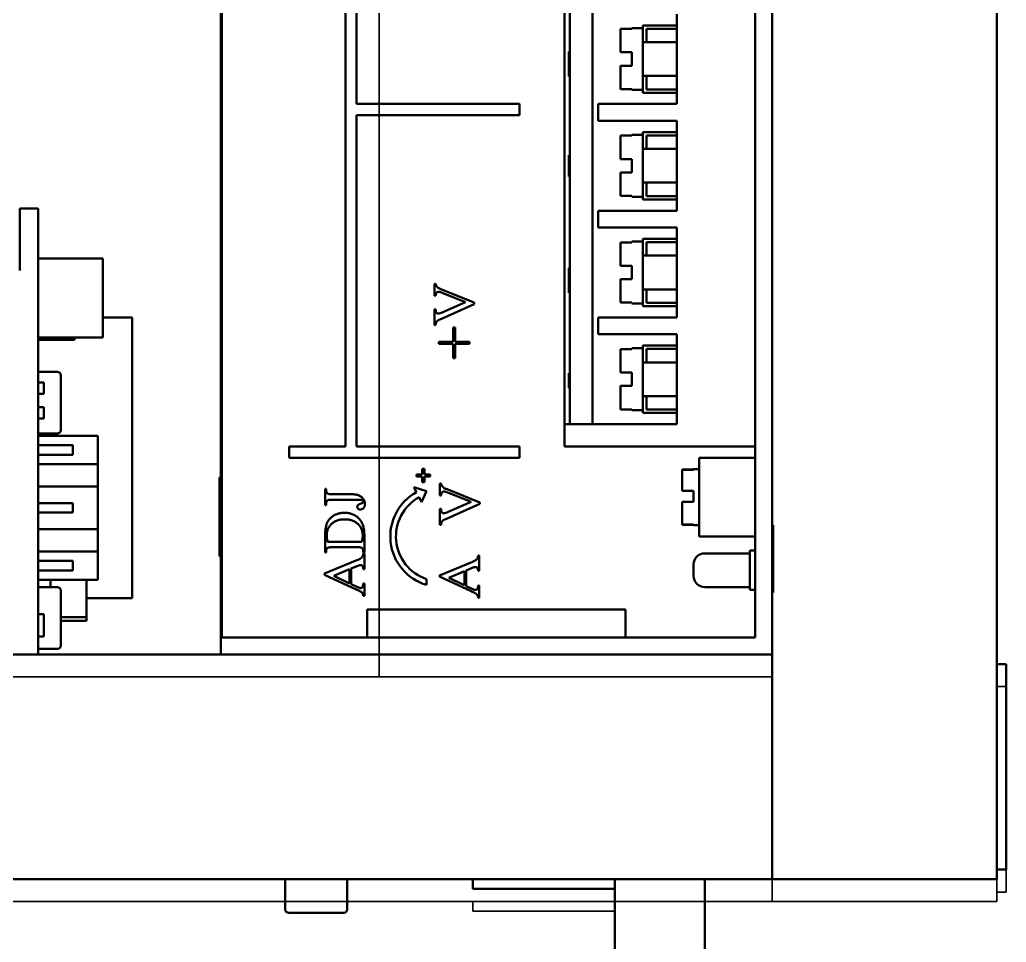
# Model space of a CAD drawing. Header units: millimetres. Extents: x -1328 to 2520, y -765 to 1782.
# Drawn here: x 2244.9 to 2332.7, y 1089.8 to 1172 of the extents above; entities that cross this region are included whole.
import ezdxf

# ---------------------------------------------------------------- set-up
doc = ezdxf.new("R2010")
doc.units = ezdxf.units.MM
doc.header["$LTSCALE"] = 6
doc.layers.add('Reference (ISO)', color=7, linetype='Continuous', lineweight=35)
doc.layers.add('Visible (ISO)', color=7, linetype='Continuous', lineweight=50)

msp = doc.modelspace()

# ---------------------------------------------------------------- linework, layer by layer
at = {"layer": 'Reference (ISO)'}
for p, q in [((2311.877, 1113.457), (2311.877, 1493.457)), ((2331.877, 1493.457), (2331.877, 1093.457)), ((2276.877, 1453.457), (2276.877, 1113.457)), ((1891.877, 1113.457), (2311.877, 1113.457)), ((2311.877, 1093.457), (2311.877, 1113.457)), ((2332.727, 1112.607), (2331.877, 1112.607)), ((2332.727, 1112.607), (2332.727, 1094.307)), ((2332.727, 1094.307), (2331.877, 1094.307)), ((2210.604, 1093.457), (2311.877, 1093.457)), ((2285.227, 1092.607), (2285.227, 1093.457)), ((2297.877, 1073.857), (2297.877, 1093.457)), ((2305.877, 1073.857), (2305.877, 1093.457)), ((2311.877, 1093.457), (2331.877, 1093.457)), ((2297.877, 1092.607), (2285.227, 1092.607))]:
    msp.add_line(p, q, dxfattribs=at)
at = {"layer": 'Visible (ISO)'}
for p, q in [((2331.877, 1495.457), (2331.877, 1095.457)), ((2311.877, 1115.457), (2311.877, 1228.457)), ((2262.877, 1116.957), (2262.877, 1226.957)), ((2310.377, 1116.957), (2310.377, 1226.957)), ((2273.877, 1221.457), (2273.877, 1133.957)), ((2293.377, 1219.957), (2293.377, 1135.957)), ((2293.877, 1135.957), (2293.877, 1219.957)), ((2295.877, 1135.957), (2295.877, 1219.957)), ((2274.877, 1164.457), (2274.877, 1191.957)), ((2262.777, 1131.208), (2262.777, 1173.705)), ((2303.377, 1164.457), (2303.377, 1172.457)), ((2299.377, 1171.14), (2298.377, 1171.14)), ((2298.377, 1171.14), (2298.377, 1169.057)), ((2299.377, 1171.207), (2299.377, 1171.14)), ((2299.377, 1171.207), (2300.377, 1171.207)), ((2300.377, 1171.457), (2300.377, 1169.957)), ((2303.377, 1171.457), (2300.377, 1171.457)), ((2300.677, 1171.157), (2300.677, 1169.957)), ((2303.377, 1171.157), (2300.677, 1171.157)), ((2300.377, 1166.957), (2300.377, 1169.957)), ((2303.377, 1169.957), (2300.377, 1169.957)), ((2293.777, 1169.139), (2293.777, 1168.663)), ((2293.777, 1169.139), (2293.877, 1169.139)), ((2293.777, 1168.663), (2293.777, 1168.235)), ((2293.777, 1168.663), (2293.877, 1168.663)), ((2298.377, 1169.057), (2299.377, 1169.057)), ((2299.377, 1169.057), (2299.377, 1167.857)), ((2293.777, 1168.235), (2293.777, 1166.903)), ((2293.777, 1168.235), (2293.877, 1168.235)), ((2299.377, 1167.857), (2298.377, 1167.857)), ((2298.377, 1167.857), (2298.377, 1165.773)), ((2293.777, 1166.903), (2293.877, 1166.903)), ((2300.377, 1166.957), (2300.377, 1165.457)), ((2303.377, 1166.957), (2300.377, 1166.957)), ((2300.677, 1166.957), (2300.677, 1165.757)), ((2298.377, 1165.773), (2299.377, 1165.773)), ((2299.377, 1165.773), (2299.377, 1165.707)), ((2299.377, 1165.707), (2300.377, 1165.707)), ((2303.377, 1165.457), (2300.377, 1165.457)), ((2300.677, 1165.757), (2303.377, 1165.757)), ((2289.377, 1164.457), (2274.877, 1164.457)), ((2289.377, 1163.457), (2289.377, 1164.457)), ((2296.377, 1164.457), (2303.377, 1164.457)), ((2296.377, 1164.457), (2296.377, 1162.957)), ((2274.877, 1163.457), (2289.377, 1163.457)), ((2274.877, 1133.957), (2274.877, 1163.457)), ((2303.377, 1162.957), (2296.377, 1162.957)), ((2303.377, 1154.957), (2303.377, 1162.957)), ((2299.377, 1161.64), (2298.377, 1161.64)), ((2298.377, 1161.64), (2298.377, 1159.557)), ((2299.377, 1161.707), (2299.377, 1161.64)), ((2299.377, 1161.707), (2300.377, 1161.707)), ((2300.377, 1161.957), (2300.377, 1160.457)), ((2303.377, 1161.957), (2300.377, 1161.957)), ((2300.677, 1161.657), (2300.677, 1160.457)), ((2303.377, 1161.657), (2300.677, 1161.657)), ((2293.777, 1159.912), (2293.877, 1159.912)), ((2293.777, 1159.912), (2293.777, 1159.635)), ((2293.777, 1159.635), (2293.877, 1159.635)), ((2293.777, 1159.635), (2293.777, 1158.592)), ((2300.377, 1157.457), (2300.377, 1160.457)), ((2303.377, 1160.457), (2300.377, 1160.457)), ((2298.377, 1159.557), (2299.377, 1159.557)), ((2299.377, 1159.557), (2299.377, 1158.357)), ((2293.777, 1158.592), (2293.877, 1158.592)), ((2293.777, 1158.592), (2293.777, 1158.009)), ((2293.777, 1158.009), (2293.877, 1158.009)), ((2299.377, 1158.357), (2298.377, 1158.357)), ((2298.377, 1158.357), (2298.377, 1156.273)), ((2300.377, 1157.457), (2300.377, 1155.957)), ((2303.377, 1157.457), (2300.377, 1157.457)), ((2300.677, 1157.457), (2300.677, 1156.257)), ((2298.377, 1156.273), (2299.377, 1156.273)), ((2299.377, 1156.273), (2299.377, 1156.207)), ((2299.377, 1156.207), (2300.377, 1156.207)), ((2300.677, 1156.257), (2303.377, 1156.257)), ((2303.377, 1155.957), (2300.377, 1155.957)), ((2244.877, 1155.157), (2244.877, 1149.638)), ((2246.527, 1155.157), (2244.877, 1155.157)), ((2246.527, 1155.157), (2246.527, 1115.457)), ((2296.377, 1154.957), (2303.377, 1154.957)), ((2296.377, 1154.957), (2296.377, 1153.457)), ((2303.377, 1153.457), (2296.377, 1153.457)), ((2303.377, 1145.457), (2303.377, 1153.457)), ((2299.377, 1152.14), (2298.377, 1152.14)), ((2298.377, 1152.14), (2298.377, 1150.057)), ((2299.377, 1152.207), (2299.377, 1152.14)), ((2299.377, 1152.207), (2300.377, 1152.207)), ((2300.377, 1152.457), (2300.377, 1150.957)), ((2303.377, 1152.457), (2300.377, 1152.457)), ((2300.677, 1152.157), (2300.677, 1150.957)), ((2303.377, 1152.157), (2300.677, 1152.157)), ((2300.377, 1147.957), (2300.377, 1150.957)), ((2303.377, 1150.957), (2300.377, 1150.957)), ((2252.277, 1150.717), (2246.527, 1150.717)), ((2252.277, 1150.717), (2252.277, 1143.677)), ((2298.377, 1150.057), (2299.377, 1150.057)), ((2299.377, 1150.057), (2299.377, 1148.857)), ((2293.777, 1149.876), (2293.877, 1149.876)), ((2293.777, 1149.876), (2293.777, 1149.639)), ((2293.777, 1149.639), (2293.877, 1149.639)), ((2293.777, 1149.639), (2293.777, 1147.641)), ((2281.809, 1147.373), (2281.809, 1148.457)), ((2281.809, 1148.457), (2281.906, 1148.457)), ((2299.377, 1148.857), (2298.377, 1148.857)), ((2298.377, 1148.857), (2298.377, 1146.773)), ((2281.906, 1147.373), (2281.809, 1147.373)), ((2282.44, 1147.936), (2285.357, 1146.774)), ((2284.577, 1146.819), (2282.565, 1147.621)), ((2293.777, 1147.641), (2293.877, 1147.641)), ((2300.377, 1147.957), (2300.377, 1146.457)), ((2303.377, 1147.957), (2300.377, 1147.957)), ((2300.677, 1147.957), (2300.677, 1146.757)), ((2285.357, 1146.628), (2282.385, 1145.315)), ((2282.54, 1145.92), (2284.577, 1146.819)), ((2285.357, 1146.774), (2285.357, 1146.628)), ((2298.377, 1146.773), (2299.377, 1146.773)), ((2299.377, 1146.773), (2299.377, 1146.707)), ((2299.377, 1146.707), (2300.377, 1146.707)), ((2303.377, 1146.457), (2300.377, 1146.457)), ((2300.677, 1146.757), (2303.377, 1146.757)), ((2281.809, 1146.186), (2281.906, 1146.186)), ((2281.809, 1144.764), (2281.809, 1146.186)), ((2252.277, 1145.457), (2254.877, 1145.457)), ((2254.877, 1145.457), (2254.877, 1120.457)), ((2281.906, 1144.764), (2281.809, 1144.764)), ((2296.377, 1145.457), (2303.377, 1145.457)), ((2296.377, 1145.457), (2296.377, 1143.957)), ((2283.462, 1144.559), (2283.656, 1144.559)), ((2283.462, 1143.295), (2283.462, 1144.559)), ((2283.656, 1144.559), (2283.656, 1143.295)), ((2303.377, 1143.957), (2296.377, 1143.957)), ((2303.377, 1135.957), (2303.377, 1143.957)), ((2252.277, 1143.677), (2246.527, 1143.677)), ((2249.752, 1143.477), (2246.527, 1143.477)), ((2249.752, 1143.477), (2249.752, 1143.677)), ((2282.198, 1143.295), (2283.462, 1143.295)), ((2282.198, 1143.1), (2282.198, 1143.295)), ((2283.462, 1143.1), (2282.198, 1143.1)), ((2283.462, 1141.837), (2283.462, 1143.1)), ((2283.656, 1143.295), (2284.92, 1143.295)), ((2283.656, 1143.1), (2283.656, 1141.837)), ((2284.92, 1143.1), (2283.656, 1143.1)), ((2284.92, 1143.295), (2284.92, 1143.1)), ((2300.377, 1142.957), (2300.377, 1141.457)), ((2303.377, 1142.957), (2300.377, 1142.957)), ((2299.377, 1142.64), (2298.377, 1142.64)), ((2298.377, 1142.64), (2298.377, 1140.557)), ((2299.377, 1142.707), (2299.377, 1142.64)), ((2299.377, 1142.707), (2300.377, 1142.707)), ((2300.677, 1142.657), (2300.677, 1141.457)), ((2303.377, 1142.657), (2300.677, 1142.657)), ((2283.656, 1141.837), (2283.462, 1141.837)), ((2300.377, 1138.457), (2300.377, 1141.457)), ((2303.377, 1141.457), (2300.377, 1141.457)), ((2248.227, 1140.619), (2246.527, 1140.619)), ((2248.527, 1140.319), (2248.527, 1135.419)), ((2293.777, 1140.507), (2293.877, 1140.507)), ((2293.777, 1140.507), (2293.777, 1139.223)), ((2298.377, 1140.557), (2299.377, 1140.557)), ((2299.377, 1140.557), (2299.377, 1139.357)), ((2247.027, 1139.657), (2246.527, 1139.657)), ((2247.027, 1139.657), (2247.027, 1138.657)), ((2247.027, 1138.657), (2246.527, 1138.657)), ((2293.777, 1139.223), (2293.777, 1139.211)), ((2293.777, 1139.223), (2293.877, 1139.223)), ((2293.777, 1139.211), (2293.877, 1139.211)), ((2293.777, 1139.211), (2293.777, 1139.175)), ((2293.777, 1139.175), (2293.877, 1139.175)), ((2299.377, 1139.357), (2298.377, 1139.357)), ((2298.377, 1139.357), (2298.377, 1137.273)), ((2300.377, 1138.457), (2300.377, 1136.957)), ((2303.377, 1138.457), (2300.377, 1138.457)), ((2300.677, 1138.457), (2300.677, 1137.257)), ((2247.027, 1137.457), (2246.527, 1137.457)), ((2247.027, 1137.457), (2247.027, 1136.457)), ((2298.377, 1137.273), (2299.377, 1137.273)), ((2299.377, 1137.273), (2299.377, 1137.207)), ((2299.377, 1137.207), (2300.377, 1137.207)), ((2303.377, 1136.957), (2300.377, 1136.957)), ((2300.677, 1137.257), (2303.377, 1137.257)), ((2247.027, 1136.457), (2246.527, 1136.457)), ((2293.377, 1135.957), (2293.877, 1135.957)), ((2293.377, 1133.957), (2293.377, 1135.957)), ((2293.877, 1135.957), (2295.877, 1135.957)), ((2295.877, 1135.957), (2303.377, 1135.957)), ((2248.227, 1135.119), (2246.527, 1135.119)), ((2246.527, 1134.907), (2251.827, 1134.907)), ((2251.827, 1132.407), (2251.827, 1134.907)), ((2248.177, 1134.082), (2246.527, 1134.082)), ((2248.177, 1134.082), (2249.602, 1134.082)), ((2249.602, 1133.232), (2249.602, 1134.082)), ((2268.877, 1133.957), (2268.877, 1132.957)), ((2273.877, 1133.957), (2268.877, 1133.957)), ((2289.377, 1133.957), (2274.877, 1133.957)), ((2289.377, 1132.957), (2289.377, 1133.957)), ((2293.377, 1133.957), (2310.377, 1133.957)), ((2248.177, 1133.232), (2246.527, 1133.232)), ((2246.527, 1132.407), (2251.827, 1132.407)), ((2248.177, 1133.232), (2249.602, 1133.232)), ((2251.827, 1132.407), (2251.827, 1130.407)), ((2268.877, 1132.957), (2289.377, 1132.957)), ((2305.377, 1125.957), (2305.377, 1132.957)), ((2305.377, 1132.957), (2310.377, 1132.957)), ((2280.911, 1131.988), (2280.711, 1131.988)), ((2280.711, 1131.988), (2280.711, 1131.488)), ((2280.911, 1131.488), (2280.911, 1131.988)), ((2303.877, 1131.915), (2304.877, 1131.915)), ((2303.877, 1131.915), (2303.877, 1131.897)), ((2304.877, 1131.897), (2303.877, 1131.897)), ((2303.877, 1131.897), (2303.877, 1130.034)), ((2304.877, 1131.957), (2304.877, 1131.897)), ((2304.877, 1131.957), (2305.377, 1131.957)), ((2262.677, 1131.208), (2262.677, 1130.57)), ((2262.677, 1131.208), (2262.877, 1131.208)), ((2280.711, 1131.488), (2280.211, 1131.488)), ((2280.211, 1131.488), (2280.211, 1131.288)), ((2280.211, 1131.288), (2280.711, 1131.288)), ((2280.711, 1131.288), (2280.711, 1130.788)), ((2280.711, 1130.788), (2280.911, 1130.788)), ((2281.411, 1131.488), (2280.911, 1131.488)), ((2280.911, 1130.788), (2280.911, 1131.288)), ((2280.911, 1131.288), (2281.411, 1131.288)), ((2281.411, 1131.288), (2281.411, 1131.488)), ((2282.295, 1129.596), (2282.295, 1130.68)), ((2282.295, 1130.68), (2282.392, 1130.68)), ((2246.527, 1130.407), (2251.827, 1130.407)), ((2251.827, 1126.607), (2251.827, 1130.407)), ((2262.677, 1130.57), (2262.777, 1130.57)), ((2262.677, 1130.57), (2262.677, 1129.722)), ((2262.777, 1129.722), (2262.777, 1130.57)), ((2272.066, 1130.206), (2272.163, 1130.206)), ((2272.066, 1128.747), (2272.066, 1130.206)), ((2272.163, 1130.206), (2272.163, 1130.083)), ((2281.1, 1129.988), (2279.984, 1130.346)), ((2279.984, 1130.346), (2280.209, 1129.9)), ((2280.659, 1129.007), (2281.1, 1129.988)), ((2282.926, 1130.159), (2285.843, 1128.997)), ((2285.063, 1129.042), (2283.051, 1129.844)), ((2303.877, 1130.034), (2304.877, 1130.034)), ((2304.877, 1130.034), (2304.877, 1129.034)), ((2248.177, 1128.932), (2246.527, 1128.932)), ((2248.177, 1128.932), (2249.602, 1128.932)), ((2249.602, 1128.082), (2249.602, 1128.932)), ((2262.777, 1129.722), (2262.677, 1129.722)), ((2262.677, 1129.722), (2262.677, 1125.694)), ((2272.698, 1129.72), (2274.384, 1129.72)), ((2275.082, 1129.233), (2272.698, 1129.233)), ((2280.434, 1129.453), (2280.659, 1129.007)), ((2282.392, 1129.596), (2282.295, 1129.596)), ((2283.025, 1128.143), (2285.063, 1129.042)), ((2285.843, 1128.997), (2285.843, 1128.851)), ((2304.877, 1129.034), (2303.877, 1129.034)), ((2303.877, 1129.034), (2303.877, 1127.017)), ((2248.177, 1128.082), (2246.527, 1128.082)), ((2248.177, 1128.082), (2249.602, 1128.082)), ((2272.163, 1128.747), (2272.066, 1128.747)), ((2272.163, 1128.87), (2272.163, 1128.747)), ((2282.295, 1128.409), (2282.392, 1128.409)), ((2282.295, 1126.987), (2282.295, 1128.409)), ((2285.843, 1128.851), (2282.871, 1127.538)), ((2246.527, 1126.607), (2251.827, 1126.607)), ((2251.827, 1126.607), (2251.827, 1124.607)), ((2282.392, 1126.987), (2282.295, 1126.987)), ((2303.877, 1127.017), (2304.877, 1127.017)), ((2303.877, 1127.017), (2303.877, 1126.998)), ((2304.877, 1126.998), (2303.877, 1126.998)), ((2304.877, 1127.017), (2304.877, 1126.957)), ((2304.877, 1126.957), (2305.377, 1126.957)), ((2311.977, 1126.957), (2311.877, 1126.957)), ((2311.977, 1126.957), (2311.977, 1123.957)), ((2262.677, 1125.694), (2262.777, 1125.694)), ((2262.677, 1125.694), (2262.677, 1124.845)), ((2262.777, 1124.845), (2262.777, 1125.694)), ((2272.066, 1124.518), (2272.066, 1125.952)), ((2272.288, 1125.49), (2275.345, 1125.49)), ((2275.566, 1126.093), (2275.566, 1124.518)), ((2305.377, 1125.957), (2310.377, 1125.957)), ((2246.527, 1124.607), (2251.827, 1124.607)), ((2251.827, 1122.107), (2251.827, 1124.607)), ((2262.677, 1124.845), (2262.677, 1124.208)), ((2262.777, 1124.845), (2262.677, 1124.845)), ((2272.163, 1124.518), (2272.066, 1124.518)), ((2272.163, 1124.645), (2272.163, 1124.518)), ((2274.934, 1125.004), (2272.698, 1125.004)), ((2275.468, 1124.518), (2275.468, 1124.645)), ((2275.566, 1124.518), (2275.468, 1124.518)), ((2309.877, 1124.707), (2309.877, 1121.207)), ((2309.877, 1124.707), (2310.377, 1124.707)), ((2248.177, 1123.782), (2246.527, 1123.782)), ((2248.177, 1123.782), (2249.602, 1123.782)), ((2249.602, 1122.932), (2249.602, 1123.782)), ((2262.677, 1124.208), (2262.877, 1124.208)), ((2262.777, 1116.957), (2262.777, 1124.208)), ((2272.017, 1122.652), (2274.902, 1123.838)), ((2275.468, 1124.435), (2275.566, 1124.435)), ((2275.566, 1124.435), (2275.566, 1123.053)), ((2282.246, 1122.485), (2285.131, 1123.671)), ((2285.697, 1124.268), (2285.795, 1124.268)), ((2285.795, 1124.268), (2285.795, 1122.886)), ((2305.877, 1124.457), (2309.877, 1124.457)), ((2311.977, 1123.957), (2311.877, 1123.957)), ((2311.977, 1123.957), (2311.977, 1120.957)), ((2248.177, 1122.932), (2246.527, 1122.932)), ((2248.177, 1122.932), (2249.602, 1122.932)), ((2274.253, 1123.047), (2272.848, 1122.452)), ((2274.253, 1121.779), (2274.253, 1123.047)), ((2274.881, 1123.304), (2274.399, 1123.107)), ((2274.399, 1123.107), (2274.399, 1121.712)), ((2275.566, 1123.053), (2275.468, 1123.053)), ((2284.482, 1122.88), (2283.077, 1122.285)), ((2284.482, 1121.612), (2284.482, 1122.88)), ((2285.109, 1123.137), (2284.628, 1122.94)), ((2284.628, 1122.94), (2284.628, 1121.545)), ((2285.795, 1122.886), (2285.697, 1122.886)), ((2304.877, 1123.457), (2304.877, 1122.457)), ((2246.527, 1122.107), (2251.827, 1122.107)), ((2247.627, 1121.444), (2247.627, 1122.107)), ((2250.827, 1118.789), (2250.827, 1122.107)), ((2272.017, 1122.556), (2272.017, 1122.652)), ((2274.84, 1121.244), (2272.017, 1122.556)), ((2272.848, 1122.452), (2274.253, 1121.779)), ((2281.1, 1121.642), (2281.1, 1122.166)), ((2282.246, 1122.389), (2282.246, 1122.485)), ((2285.069, 1121.077), (2282.246, 1122.389)), ((2283.077, 1122.285), (2284.482, 1121.612)), ((2248.227, 1121.444), (2246.527, 1121.444)), ((2248.527, 1121.144), (2248.527, 1116.244)), ((2274.399, 1121.712), (2274.95, 1121.456)), ((2275.468, 1121.771), (2275.566, 1121.771)), ((2275.566, 1121.771), (2275.566, 1120.672)), ((2284.628, 1121.545), (2285.179, 1121.289)), ((2285.697, 1121.604), (2285.795, 1121.604)), ((2285.795, 1121.604), (2285.795, 1120.505)), ((2305.877, 1121.457), (2309.877, 1121.457)), ((2309.877, 1121.207), (2310.377, 1121.207)), ((2250.827, 1120.457), (2254.877, 1120.457)), ((2275.566, 1120.672), (2275.468, 1120.672)), ((2285.795, 1120.505), (2285.697, 1120.505)), ((2311.977, 1120.957), (2311.877, 1120.957)), ((2275.827, 1119.457), (2275.827, 1116.957)), ((2298.827, 1119.457), (2275.827, 1119.457)), ((2298.827, 1119.457), (2298.827, 1116.957)), ((2247.027, 1119.057), (2246.527, 1119.057)), ((2247.027, 1119.057), (2247.027, 1117.057)), ((2248.527, 1118.789), (2250.827, 1118.789)), ((2248.527, 1118.457), (2250.827, 1118.457)), ((2250.827, 1118.457), (2250.827, 1118.789)), ((2247.027, 1117.057), (2246.527, 1117.057)), ((2262.777, 1116.957), (2310.377, 1116.957)), ((2262.777, 1115.457), (2262.777, 1116.957)), ((2248.227, 1115.944), (2246.527, 1115.944)), ((2203.926, 1115.457), (2311.877, 1115.457)), ((2311.877, 1095.457), (2311.877, 1115.457)), ((2332.727, 1114.607), (2331.877, 1114.607)), ((2332.727, 1114.607), (2332.727, 1096.307)), ((2332.727, 1096.307), (2331.877, 1096.307)), ((2210.604, 1095.457), (2311.877, 1095.457)), ((2268.527, 1092.757), (2268.527, 1095.457)), ((2274.027, 1092.757), (2274.027, 1095.457)), ((2285.227, 1094.607), (2285.227, 1095.457)), ((2297.877, 1075.857), (2297.877, 1095.457)), ((2305.877, 1075.857), (2305.877, 1095.457)), ((2311.877, 1095.457), (2331.877, 1095.457)), ((2297.877, 1094.607), (2285.227, 1094.607)), ((2273.727, 1092.457), (2268.827, 1092.457))]:
    msp.add_line(p, q, dxfattribs=at)
for centre, radius, start, end in [((2248.227, 1140.319), 0.3, 0, 90), ((2248.227, 1135.419), 0.3, 270, 0), ((2282.377, 1125.957), 4.5, 118.8006, 253.51811), ((2282.377, 1125.957), 4, 119.05486, 251.38688), ((2305.877, 1123.457), 1, 90, 180), ((2305.877, 1122.457), 1, 180, 270), ((2248.227, 1121.144), 0.3, 0, 90), ((2248.227, 1116.244), 0.3, 270, 0), ((2268.827, 1092.757), 0.3, 180, 270), ((2273.727, 1092.757), 0.3, 270, 0)]:
    msp.add_arc(centre, radius, start, end, dxfattribs=at)
for points, knots in [([(2281.906, 1148.457), (2281.912, 1148.428), (2281.924, 1148.372), (2281.953, 1148.297), (2281.986, 1148.23), (2282.017, 1148.194), (2282.031, 1148.177)], [0, 0, 0, 0, 0.287522, 0.546387, 0.781955, 1, 1, 1, 1]), ([(2281.914, 1147.416), (2281.913, 1147.41), (2281.91, 1147.396), (2281.908, 1147.382), (2281.906, 1147.373)], [0, 0, 0, 0, 0.403404, 1, 1, 1, 1]), ([(2282.152, 1147.742), (2282.14, 1147.741), (2282.115, 1147.739), (2282.077, 1147.725), (2282.042, 1147.7), (2282.008, 1147.667), (2281.976, 1147.623), (2281.95, 1147.565), (2281.928, 1147.495), (2281.919, 1147.444), (2281.914, 1147.416)], [0, 0, 0, 0, 0.083974, 0.172965, 0.269259, 0.377307, 0.499194, 0.642869, 0.808668, 1, 1, 1, 1]), ([(2282.031, 1148.177), (2282.056, 1148.155), (2282.108, 1148.107), (2282.203, 1148.045), (2282.315, 1147.988), (2282.397, 1147.954), (2282.44, 1147.936)], [0, 0, 0, 0, 0.21082, 0.44462, 0.707825, 1, 1, 1, 1]), ([(2282.565, 1147.621), (2282.542, 1147.631), (2282.496, 1147.649), (2282.43, 1147.674), (2282.37, 1147.695), (2282.315, 1147.711), (2282.267, 1147.726), (2282.223, 1147.734), (2282.186, 1147.741), (2282.163, 1147.742), (2282.152, 1147.742)], [0, 0, 0, 0, 0.177455, 0.340907, 0.487563, 0.619813, 0.7366, 0.838923, 0.926138, 1, 1, 1, 1]), ([(2281.906, 1146.186), (2281.91, 1146.15), (2281.917, 1146.083), (2281.936, 1145.994), (2281.957, 1145.925), (2281.985, 1145.875), (2282.018, 1145.841), (2282.055, 1145.818), (2282.096, 1145.804), (2282.124, 1145.802), (2282.139, 1145.801)], [0, 0, 0, 0, 0.222146, 0.402559, 0.546794, 0.654483, 0.74372, 0.827686, 0.911348, 1, 1, 1, 1]), ([(2282.139, 1145.801), (2282.151, 1145.802), (2282.175, 1145.802), (2282.214, 1145.809), (2282.257, 1145.818), (2282.305, 1145.831), (2282.358, 1145.848), (2282.414, 1145.869), (2282.476, 1145.892), (2282.518, 1145.91), (2282.54, 1145.92)], [0, 0, 0, 0, 0.0815073, 0.1749197, 0.2803214, 0.3983966, 0.529444, 0.6736819, 0.8289292, 1, 1, 1, 1]), ([(2282.094, 1145.174), (2282.081, 1145.163), (2282.054, 1145.142), (2282.02, 1145.103), (2281.989, 1145.062), (2281.964, 1145.015), (2281.942, 1144.964), (2281.926, 1144.904), (2281.913, 1144.837), (2281.908, 1144.789), (2281.906, 1144.764)], [0, 0, 0, 0, 0.110945, 0.220506, 0.329958, 0.441487, 0.559757, 0.690187, 0.837764, 1, 1, 1, 1]), ([(2282.385, 1145.315), (2282.366, 1145.307), (2282.33, 1145.292), (2282.279, 1145.27), (2282.235, 1145.249), (2282.195, 1145.232), (2282.162, 1145.214), (2282.134, 1145.199), (2282.112, 1145.187), (2282.1, 1145.178), (2282.094, 1145.174)], [0, 0, 0, 0, 0.191196, 0.36238, 0.514519, 0.648807, 0.765221, 0.860668, 0.939489, 1, 1, 1, 1]), ([(2282.392, 1130.68), (2282.398, 1130.651), (2282.41, 1130.595), (2282.439, 1130.52), (2282.472, 1130.453), (2282.502, 1130.417), (2282.517, 1130.4)], [0, 0, 0, 0, 0.287522, 0.546387, 0.781955, 1, 1, 1, 1]), ([(2272.163, 1130.083), (2272.164, 1130.05), (2272.167, 1129.989), (2272.191, 1129.904), (2272.232, 1129.832), (2272.272, 1129.797), (2272.292, 1129.78)], [0, 0, 0, 0, 0.283366, 0.535272, 0.770491, 1, 1, 1, 1]), ([(2272.292, 1129.78), (2272.3, 1129.774), (2272.318, 1129.763), (2272.351, 1129.752), (2272.391, 1129.742), (2272.438, 1129.734), (2272.492, 1129.727), (2272.554, 1129.723), (2272.623, 1129.72), (2272.672, 1129.72), (2272.698, 1129.72)], [0, 0, 0, 0, 0.06981, 0.152206, 0.250471, 0.36591, 0.498934, 0.647838, 0.814828, 1, 1, 1, 1]), ([(2282.638, 1129.965), (2282.626, 1129.964), (2282.6, 1129.962), (2282.563, 1129.948), (2282.528, 1129.923), (2282.493, 1129.89), (2282.461, 1129.845), (2282.436, 1129.788), (2282.414, 1129.718), (2282.404, 1129.667), (2282.399, 1129.639)], [0, 0, 0, 0, 0.083974, 0.172965, 0.269259, 0.377307, 0.499194, 0.642869, 0.808668, 1, 1, 1, 1]), ([(2282.517, 1130.4), (2282.542, 1130.377), (2282.594, 1130.33), (2282.689, 1130.268), (2282.801, 1130.21), (2282.883, 1130.177), (2282.926, 1130.159)], [0, 0, 0, 0, 0.2108198, 0.4446202, 0.7078253, 1, 1, 1, 1]), ([(2283.051, 1129.844), (2283.027, 1129.854), (2282.982, 1129.872), (2282.916, 1129.897), (2282.856, 1129.918), (2282.801, 1129.934), (2282.753, 1129.949), (2282.709, 1129.957), (2282.672, 1129.964), (2282.649, 1129.965), (2282.638, 1129.965)], [0, 0, 0, 0, 0.1774551, 0.3409072, 0.4875627, 0.6198131, 0.7365997, 0.8389228, 0.9261377, 1, 1, 1, 1]), ([(2272.226, 1129.096), (2272.216, 1129.078), (2272.197, 1129.043), (2272.178, 1128.987), (2272.165, 1128.929), (2272.163, 1128.889), (2272.163, 1128.87)], [0, 0, 0, 0, 0.2544212, 0.5051012, 0.7501976, 1, 1, 1, 1]), ([(2272.339, 1129.201), (2272.328, 1129.196), (2272.306, 1129.186), (2272.276, 1129.163), (2272.249, 1129.132), (2272.234, 1129.108), (2272.226, 1129.096)], [0, 0, 0, 0, 0.227042, 0.458165, 0.718361, 1, 1, 1, 1]), ([(2272.698, 1129.233), (2272.676, 1129.233), (2272.635, 1129.233), (2272.576, 1129.231), (2272.522, 1129.229), (2272.474, 1129.225), (2272.432, 1129.221), (2272.396, 1129.216), (2272.366, 1129.209), (2272.347, 1129.203), (2272.339, 1129.201)], [0, 0, 0, 0, 0.178727, 0.342777, 0.492189, 0.625065, 0.741389, 0.841298, 0.927501, 1, 1, 1, 1]), ([(2274.384, 1129.72), (2274.446, 1129.719), (2274.563, 1129.717), (2274.731, 1129.702), (2274.88, 1129.676), (2275.012, 1129.639), (2275.133, 1129.59), (2275.242, 1129.524), (2275.344, 1129.445), (2275.422, 1129.367), (2275.478, 1129.299), (2275.514, 1129.244), (2275.545, 1129.186), (2275.57, 1129.126), (2275.591, 1129.063), (2275.604, 1128.997), (2275.612, 1128.929), (2275.614, 1128.883), (2275.614, 1128.859)], [0, 0, 0, 0, 0.10987, 0.208852, 0.298467, 0.378409, 0.453471, 0.528348, 0.604695, 0.683308, 0.722673, 0.761622, 0.80049, 0.839025, 0.877744, 0.917292, 0.958102, 1, 1, 1, 1]), ([(2274.934, 1128.608), (2274.934, 1128.621), (2274.936, 1128.647), (2274.948, 1128.683), (2274.966, 1128.719), (2274.989, 1128.745), (2275.013, 1128.766), (2275.038, 1128.784), (2275.068, 1128.802), (2275.105, 1128.821), (2275.149, 1128.842), (2275.198, 1128.863), (2275.254, 1128.885), (2275.293, 1128.9), (2275.314, 1128.908)], [0, 0, 0, 0, 0.07393, 0.147919, 0.222954, 0.30339, 0.35031, 0.40829, 0.476921, 0.558533, 0.651328, 0.755456, 0.871023, 1, 1, 1, 1]), ([(2275.468, 1129.052), (2275.467, 1129.063), (2275.465, 1129.086), (2275.447, 1129.118), (2275.42, 1129.149), (2275.382, 1129.179), (2275.329, 1129.204), (2275.261, 1129.222), (2275.177, 1129.232), (2275.115, 1129.233), (2275.082, 1129.233)], [0, 0, 0, 0, 0.070921, 0.14591, 0.232434, 0.334383, 0.455964, 0.604451, 0.784964, 1, 1, 1, 1]), ([(2275.314, 1128.908), (2275.337, 1128.917), (2275.379, 1128.933), (2275.428, 1128.968), (2275.462, 1129.007), (2275.466, 1129.038), (2275.468, 1129.052)], [0, 0, 0, 0, 0.331537, 0.594593, 0.807975, 1, 1, 1, 1]), ([(2282.399, 1129.639), (2282.398, 1129.633), (2282.396, 1129.619), (2282.393, 1129.604), (2282.392, 1129.596)], [0, 0, 0, 0, 0.403404, 1, 1, 1, 1]), ([(2272.066, 1125.952), (2272.066, 1126.016), (2272.067, 1126.14), (2272.076, 1126.32), (2272.089, 1126.488), (2272.109, 1126.644), (2272.134, 1126.789), (2272.164, 1126.922), (2272.2, 1127.043), (2272.242, 1127.153), (2272.29, 1127.255), (2272.347, 1127.35), (2272.41, 1127.441), (2272.48, 1127.527), (2272.559, 1127.607), (2272.644, 1127.683), (2272.737, 1127.753), (2272.837, 1127.818), (2272.942, 1127.876), (2273.053, 1127.927), (2273.167, 1127.97), (2273.285, 1128.006), (2273.407, 1128.034), (2273.534, 1128.052), (2273.664, 1128.065), (2273.753, 1128.066), (2273.797, 1128.067)], [0, 0, 0, 0, 0.061142, 0.118698, 0.172489, 0.22286, 0.269405, 0.312954, 0.353245, 0.390414, 0.425897, 0.461345, 0.496543, 0.531705, 0.56756, 0.603824, 0.640893, 0.679112, 0.717661, 0.756411, 0.795339, 0.834632, 0.874654, 0.915379, 0.957044, 1, 1, 1, 1]), ([(2273.797, 1128.067), (2273.857, 1128.066), (2273.974, 1128.063), (2274.146, 1128.041), (2274.311, 1128.007), (2274.468, 1127.958), (2274.618, 1127.895), (2274.76, 1127.817), (2274.895, 1127.727), (2274.977, 1127.656), (2275.019, 1127.62)], [0, 0, 0, 0, 0.1347149, 0.2640475, 0.3900193, 0.5130644, 0.6344763, 0.7552056, 0.8768651, 1, 1, 1, 1]), ([(2275.016, 1128.42), (2275.003, 1128.433), (2274.979, 1128.46), (2274.953, 1128.506), (2274.937, 1128.556), (2274.935, 1128.591), (2274.934, 1128.608)], [0, 0, 0, 0, 0.260504, 0.508829, 0.75027, 1, 1, 1, 1]), ([(2275.211, 1128.358), (2275.191, 1128.359), (2275.152, 1128.36), (2275.098, 1128.371), (2275.052, 1128.391), (2275.028, 1128.411), (2275.016, 1128.42)], [0, 0, 0, 0, 0.2908154, 0.5505487, 0.7844706, 1, 1, 1, 1]), ([(2275.614, 1128.859), (2275.613, 1128.822), (2275.61, 1128.752), (2275.588, 1128.652), (2275.548, 1128.565), (2275.495, 1128.491), (2275.431, 1128.433), (2275.362, 1128.39), (2275.288, 1128.363), (2275.237, 1128.36), (2275.211, 1128.358)], [0, 0, 0, 0, 0.154283, 0.29487, 0.425504, 0.55248, 0.67344, 0.785402, 0.892155, 1, 1, 1, 1]), ([(2282.392, 1128.409), (2282.396, 1128.373), (2282.402, 1128.306), (2282.422, 1128.217), (2282.443, 1128.147), (2282.471, 1128.098), (2282.504, 1128.064), (2282.541, 1128.041), (2282.581, 1128.027), (2282.61, 1128.025), (2282.625, 1128.024)], [0, 0, 0, 0, 0.222146, 0.402559, 0.546794, 0.654483, 0.74372, 0.827686, 0.911348, 1, 1, 1, 1]), ([(2282.625, 1128.024), (2282.636, 1128.025), (2282.661, 1128.025), (2282.7, 1128.032), (2282.743, 1128.041), (2282.791, 1128.054), (2282.843, 1128.071), (2282.9, 1128.092), (2282.961, 1128.115), (2283.003, 1128.133), (2283.025, 1128.143)], [0, 0, 0, 0, 0.081507, 0.17492, 0.280321, 0.398397, 0.529444, 0.673682, 0.828929, 1, 1, 1, 1]), ([(2273.816, 1127.483), (2273.755, 1127.482), (2273.637, 1127.48), (2273.465, 1127.461), (2273.303, 1127.429), (2273.15, 1127.385), (2273.007, 1127.328), (2272.875, 1127.258), (2272.752, 1127.174), (2272.64, 1127.079), (2272.539, 1126.975), (2272.451, 1126.862), (2272.377, 1126.742), (2272.316, 1126.614), (2272.27, 1126.479), (2272.235, 1126.337), (2272.215, 1126.188), (2272.213, 1126.086), (2272.211, 1126.034)], [0, 0, 0, 0, 0.074587, 0.145508, 0.212917, 0.277956, 0.340799, 0.40219, 0.462575, 0.522998, 0.582778, 0.641237, 0.698799, 0.756556, 0.81495, 0.874638, 0.935998, 1, 1, 1, 1]), ([(2275.42, 1126.056), (2275.419, 1126.106), (2275.416, 1126.205), (2275.395, 1126.349), (2275.362, 1126.488), (2275.314, 1126.62), (2275.253, 1126.745), (2275.178, 1126.864), (2275.089, 1126.975), (2274.989, 1127.08), (2274.876, 1127.174), (2274.753, 1127.258), (2274.62, 1127.327), (2274.478, 1127.385), (2274.326, 1127.43), (2274.164, 1127.461), (2273.993, 1127.48), (2273.876, 1127.482), (2273.816, 1127.483)], [0, 0, 0, 0, 0.062375, 0.122768, 0.181388, 0.239221, 0.296645, 0.354355, 0.413038, 0.473353, 0.534558, 0.595744, 0.657685, 0.720798, 0.786118, 0.854131, 0.925374, 1, 1, 1, 1]), ([(2275.019, 1127.62), (2275.041, 1127.599), (2275.086, 1127.556), (2275.148, 1127.487), (2275.206, 1127.414), (2275.259, 1127.337), (2275.308, 1127.256), (2275.354, 1127.17), (2275.393, 1127.081), (2275.43, 1126.987), (2275.462, 1126.889), (2275.49, 1126.788), (2275.514, 1126.682), (2275.532, 1126.572), (2275.548, 1126.458), (2275.558, 1126.34), (2275.564, 1126.218), (2275.565, 1126.135), (2275.566, 1126.093)], [0, 0, 0, 0, 0.055284, 0.110961, 0.166614, 0.222469, 0.279374, 0.336912, 0.395708, 0.455721, 0.516952, 0.580137, 0.644869, 0.711747, 0.780529, 0.851268, 0.924536, 1, 1, 1, 1]), ([(2282.58, 1127.397), (2282.567, 1127.386), (2282.54, 1127.365), (2282.506, 1127.326), (2282.475, 1127.285), (2282.45, 1127.238), (2282.428, 1127.187), (2282.412, 1127.127), (2282.399, 1127.06), (2282.394, 1127.012), (2282.392, 1126.987)], [0, 0, 0, 0, 0.110945, 0.220506, 0.329958, 0.441487, 0.559757, 0.690187, 0.837764, 1, 1, 1, 1]), ([(2282.871, 1127.538), (2282.852, 1127.53), (2282.816, 1127.515), (2282.765, 1127.493), (2282.72, 1127.472), (2282.68, 1127.455), (2282.648, 1127.437), (2282.62, 1127.422), (2282.598, 1127.41), (2282.585, 1127.401), (2282.58, 1127.397)], [0, 0, 0, 0, 0.191196, 0.36238, 0.514519, 0.648807, 0.765221, 0.860668, 0.939489, 1, 1, 1, 1]), ([(2272.211, 1126.034), (2272.212, 1125.993), (2272.214, 1125.908), (2272.23, 1125.776), (2272.254, 1125.635), (2272.277, 1125.54), (2272.288, 1125.49)], [0, 0, 0, 0, 0.223668, 0.465166, 0.722845, 1, 1, 1, 1]), ([(2275.345, 1125.49), (2275.357, 1125.544), (2275.379, 1125.647), (2275.401, 1125.795), (2275.417, 1125.93), (2275.419, 1126.015), (2275.42, 1126.056)], [0, 0, 0, 0, 0.289066, 0.551523, 0.788335, 1, 1, 1, 1]), ([(2272.279, 1124.934), (2272.261, 1124.917), (2272.225, 1124.882), (2272.188, 1124.813), (2272.167, 1124.733), (2272.164, 1124.675), (2272.163, 1124.645)], [0, 0, 0, 0, 0.232031, 0.466449, 0.718265, 1, 1, 1, 1]), ([(2272.698, 1125.004), (2272.671, 1125.004), (2272.621, 1125.004), (2272.549, 1125), (2272.484, 1124.995), (2272.428, 1124.988), (2272.38, 1124.978), (2272.339, 1124.966), (2272.305, 1124.953), (2272.287, 1124.94), (2272.279, 1124.934)], [0, 0, 0, 0, 0.1855135, 0.3518194, 0.5024985, 0.6344238, 0.7480717, 0.847574, 0.9299302, 1, 1, 1, 1]), ([(2275.323, 1124.95), (2275.315, 1124.954), (2275.297, 1124.964), (2275.265, 1124.975), (2275.226, 1124.984), (2275.18, 1124.991), (2275.128, 1124.997), (2275.069, 1125.002), (2275.004, 1125.004), (2274.958, 1125.004), (2274.934, 1125.004)], [0, 0, 0, 0, 0.071018, 0.156339, 0.256573, 0.371057, 0.503946, 0.651703, 0.818244, 1, 1, 1, 1]), ([(2275.468, 1124.645), (2275.468, 1124.662), (2275.467, 1124.696), (2275.46, 1124.744), (2275.449, 1124.788), (2275.433, 1124.829), (2275.412, 1124.865), (2275.388, 1124.898), (2275.358, 1124.926), (2275.335, 1124.942), (2275.323, 1124.95)], [0, 0, 0, 0, 0.146252, 0.282993, 0.411716, 0.53421, 0.650675, 0.765845, 0.881355, 1, 1, 1, 1]), ([(2274.902, 1123.838), (2274.93, 1123.849), (2274.983, 1123.872), (2275.058, 1123.908), (2275.126, 1123.941), (2275.186, 1123.975), (2275.239, 1124.008), (2275.284, 1124.039), (2275.322, 1124.07), (2275.362, 1124.111), (2275.402, 1124.168), (2275.435, 1124.247), (2275.46, 1124.337), (2275.465, 1124.401), (2275.468, 1124.435)], [0, 0, 0, 0, 0.101999, 0.196169, 0.282634, 0.360337, 0.430199, 0.492431, 0.547332, 0.595337, 0.685938, 0.781737, 0.885743, 1, 1, 1, 1]), ([(2285.131, 1123.671), (2285.158, 1123.682), (2285.212, 1123.705), (2285.287, 1123.741), (2285.355, 1123.774), (2285.415, 1123.808), (2285.468, 1123.84), (2285.513, 1123.872), (2285.551, 1123.903), (2285.591, 1123.944), (2285.631, 1124.001), (2285.664, 1124.08), (2285.688, 1124.17), (2285.694, 1124.234), (2285.697, 1124.268)], [0, 0, 0, 0, 0.101999, 0.196169, 0.282634, 0.360337, 0.430199, 0.492431, 0.547332, 0.595337, 0.685938, 0.781737, 0.885743, 1, 1, 1, 1]), ([(2275.249, 1123.407), (2275.227, 1123.406), (2275.176, 1123.402), (2275.092, 1123.38), (2274.991, 1123.349), (2274.919, 1123.32), (2274.881, 1123.304)], [0, 0, 0, 0, 0.1747051, 0.3981823, 0.6739409, 1, 1, 1, 1]), ([(2275.468, 1123.053), (2275.466, 1123.085), (2275.463, 1123.144), (2275.447, 1123.223), (2275.428, 1123.286), (2275.4, 1123.333), (2275.367, 1123.367), (2275.331, 1123.39), (2275.291, 1123.404), (2275.263, 1123.406), (2275.249, 1123.407)], [0, 0, 0, 0, 0.206852, 0.380057, 0.519696, 0.632732, 0.729874, 0.821065, 0.909516, 1, 1, 1, 1]), ([(2285.478, 1123.24), (2285.455, 1123.239), (2285.404, 1123.235), (2285.321, 1123.213), (2285.22, 1123.182), (2285.148, 1123.153), (2285.109, 1123.137)], [0, 0, 0, 0, 0.174705, 0.398182, 0.673941, 1, 1, 1, 1]), ([(2285.697, 1122.886), (2285.695, 1122.918), (2285.692, 1122.977), (2285.676, 1123.056), (2285.657, 1123.119), (2285.629, 1123.166), (2285.596, 1123.2), (2285.559, 1123.223), (2285.52, 1123.237), (2285.492, 1123.239), (2285.478, 1123.24)], [0, 0, 0, 0, 0.206852, 0.380057, 0.519696, 0.632732, 0.729874, 0.821065, 0.909516, 1, 1, 1, 1]), ([(2275.364, 1120.954), (2275.352, 1120.965), (2275.326, 1120.989), (2275.281, 1121.023), (2275.228, 1121.058), (2275.167, 1121.093), (2275.097, 1121.13), (2275.019, 1121.168), (2274.933, 1121.206), (2274.872, 1121.231), (2274.84, 1121.244)], [0, 0, 0, 0, 0.082189, 0.174847, 0.280571, 0.398774, 0.528634, 0.673149, 0.829117, 1, 1, 1, 1]), ([(2274.95, 1121.456), (2274.982, 1121.443), (2275.039, 1121.419), (2275.121, 1121.391), (2275.19, 1121.372), (2275.232, 1121.37), (2275.251, 1121.368)], [0, 0, 0, 0, 0.322524, 0.594854, 0.820695, 1, 1, 1, 1]), ([(2275.251, 1121.368), (2275.264, 1121.369), (2275.29, 1121.371), (2275.327, 1121.387), (2275.362, 1121.411), (2275.388, 1121.438), (2275.406, 1121.466), (2275.42, 1121.493), (2275.431, 1121.526), (2275.44, 1121.565), (2275.449, 1121.609), (2275.458, 1121.658), (2275.463, 1121.713), (2275.467, 1121.751), (2275.468, 1121.771)], [0, 0, 0, 0, 0.077362, 0.153735, 0.236058, 0.325566, 0.377796, 0.436415, 0.505024, 0.584313, 0.672066, 0.771382, 0.880519, 1, 1, 1, 1]), ([(2285.593, 1120.787), (2285.581, 1120.798), (2285.555, 1120.822), (2285.51, 1120.856), (2285.457, 1120.891), (2285.396, 1120.926), (2285.326, 1120.963), (2285.248, 1121.001), (2285.162, 1121.039), (2285.101, 1121.064), (2285.069, 1121.077)], [0, 0, 0, 0, 0.082189, 0.174847, 0.280571, 0.398774, 0.528634, 0.673149, 0.829117, 1, 1, 1, 1]), ([(2285.179, 1121.289), (2285.211, 1121.276), (2285.268, 1121.251), (2285.35, 1121.224), (2285.419, 1121.205), (2285.461, 1121.202), (2285.48, 1121.201)], [0, 0, 0, 0, 0.322524, 0.594854, 0.820695, 1, 1, 1, 1]), ([(2285.48, 1121.201), (2285.493, 1121.202), (2285.519, 1121.204), (2285.556, 1121.22), (2285.591, 1121.243), (2285.617, 1121.271), (2285.635, 1121.299), (2285.648, 1121.326), (2285.66, 1121.359), (2285.669, 1121.398), (2285.678, 1121.442), (2285.687, 1121.491), (2285.692, 1121.546), (2285.696, 1121.584), (2285.697, 1121.604)], [0, 0, 0, 0, 0.077362, 0.153735, 0.236058, 0.325566, 0.377796, 0.436415, 0.505024, 0.584313, 0.672066, 0.771382, 0.880519, 1, 1, 1, 1]), ([(2275.468, 1120.672), (2275.462, 1120.705), (2275.449, 1120.766), (2275.425, 1120.846), (2275.399, 1120.909), (2275.374, 1120.94), (2275.364, 1120.954)], [0, 0, 0, 0, 0.335354, 0.609713, 0.830019, 1, 1, 1, 1]), ([(2285.697, 1120.505), (2285.691, 1120.538), (2285.678, 1120.599), (2285.654, 1120.679), (2285.628, 1120.742), (2285.603, 1120.773), (2285.593, 1120.787)], [0, 0, 0, 0, 0.335354, 0.609713, 0.830019, 1, 1, 1, 1])]:
    msp.add_open_spline(points, degree=3, knots=knots, dxfattribs=at)

doc.saveas('drawing.dxf')
